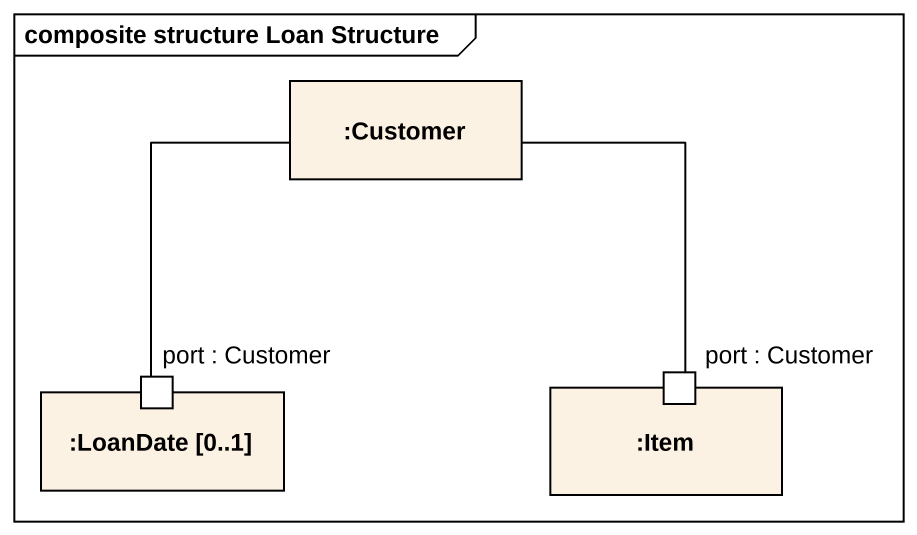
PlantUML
@startuml
mainframe composite structure Loan Structure
rectangle ":Customer" as Customer
rectangle ":LoanDate [0..1]" as LoanDate_0_1 {
  port "port : Customer" as port_Customer
}
rectangle ":Item" as Item {
  port "port : Customer" as port_Customer_2
}
Customer -- port_Customer_2
port_Customer -up- Customer
@enduml
